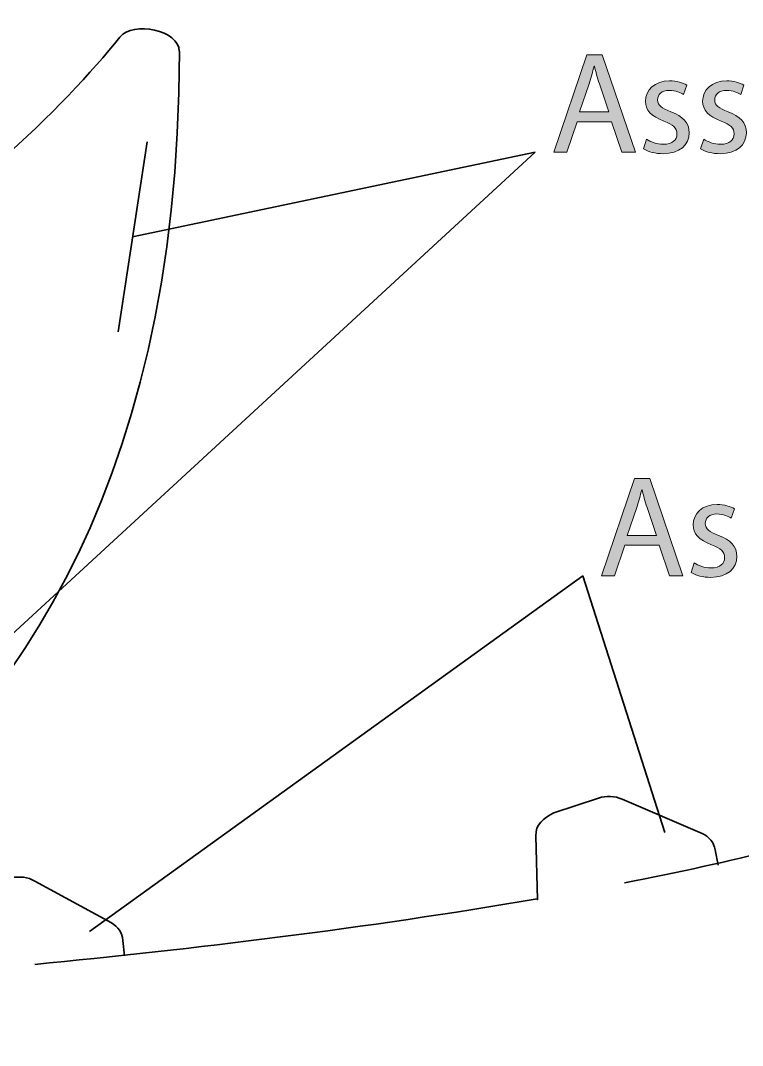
# Model space of a CAD drawing. Header units: inches. Extents: x 44 to 895, y -554 to -47.
# Drawn here: x 348.5 to 413.3, y -211.5 to -119.5 of the extents above; entities that cross this region are included whole.
import ezdxf

# ---------------------------------------------------------------- set-up
doc = ezdxf.new("R2010")
doc.units = ezdxf.units.IN
doc.header["$MEASUREMENT"] = 0
doc.layers.add('Layer 1', color=7, linetype='Continuous')

# ---------------------------------------------------------------- blocks, each defined once
blk = doc.blocks.new('block 6')
at = {"layer": 'Layer 1', "true_color": 0x231f20}
h = blk.add_hatch(color=179, dxfattribs=at)
h.dxf.hatch_style = 2
h.paths.add_polyline_path([(398.459, -128.554), (397.551, -131.302), (396.385, -131.302), (399.353, -122.566), (400.714, -122.566), (403.695, -131.302), (402.49, -131.302), (401.557, -128.554)])
edge = h.paths.add_edge_path()
edge.add_spline(control_points=[(401.323, -127.673), (401.323, -127.673), (400.468, -125.158), (400.468, -125.158), (400.273, -124.588), (400.144, -124.069), (400.014, -123.564), (400.014, -123.564), (399.988, -123.564), (399.988, -123.564), (399.859, -124.082), (399.716, -124.614), (399.548, -125.145), (399.548, -125.145), (398.692, -127.673), (398.692, -127.673), (398.692, -127.673), (401.323, -127.673), (401.323, -127.673)], knot_values=[0, 0, 0, 0, 1, 1, 1, 2, 2, 2, 3, 3, 3, 4, 4, 4, 5, 5, 5, 6, 6, 6, 6], degree=3, periodic=1)
h = blk.add_hatch(color=179, dxfattribs=at)
h.dxf.hatch_style = 2
edge = h.paths.add_edge_path()
edge.add_spline(control_points=[(404.708, -130.136), (405.045, -130.356), (405.641, -130.589), (406.212, -130.589), (407.041, -130.589), (407.43, -130.175), (407.43, -129.656), (407.43, -129.111), (407.106, -128.813), (406.263, -128.502), (405.136, -128.101), (404.604, -127.479), (404.604, -126.726), (404.604, -125.716), (405.421, -124.886), (406.769, -124.886), (407.404, -124.886), (407.961, -125.067), (408.312, -125.275), (408.312, -125.275), (408.026, -126.104), (408.026, -126.104), (407.78, -125.949), (407.326, -125.742), (406.743, -125.742), (406.069, -125.742), (405.693, -126.13), (405.693, -126.597), (405.693, -127.115), (406.069, -127.349), (406.886, -127.66), (407.974, -128.075), (408.532, -128.619), (408.532, -129.552), (408.532, -130.654), (407.676, -131.432), (406.186, -131.432), (405.499, -131.432), (404.863, -131.263), (404.423, -131.004), (404.423, -131.004), (404.708, -130.136), (404.708, -130.136)], knot_values=[0, 0, 0, 0, 1, 1, 1, 2, 2, 2, 3, 3, 3, 4, 4, 4, 5, 5, 5, 6, 6, 6, 7, 7, 7, 8, 8, 8, 9, 9, 9, 10, 10, 10, 11, 11, 11, 12, 12, 12, 13, 13, 13, 14, 14, 14, 14], degree=3, periodic=1)
h = blk.add_hatch(color=179, dxfattribs=at)
h.dxf.hatch_style = 2
edge = h.paths.add_edge_path()
edge.add_spline(control_points=[(409.842, -130.136), (410.179, -130.356), (410.775, -130.589), (411.345, -130.589), (412.175, -130.589), (412.564, -130.175), (412.564, -129.656), (412.564, -129.111), (412.24, -128.813), (411.397, -128.502), (410.27, -128.101), (409.738, -127.479), (409.738, -126.726), (409.738, -125.716), (410.555, -124.886), (411.903, -124.886), (412.538, -124.886), (413.095, -125.067), (413.445, -125.275), (413.445, -125.275), (413.16, -126.104), (413.16, -126.104), (412.914, -125.949), (412.46, -125.742), (411.877, -125.742), (411.203, -125.742), (410.827, -126.13), (410.827, -126.597), (410.827, -127.115), (411.203, -127.349), (412.019, -127.66), (413.108, -128.075), (413.666, -128.619), (413.666, -129.552), (413.666, -130.654), (412.81, -131.432), (411.32, -131.432), (410.632, -131.432), (409.997, -131.263), (409.557, -131.004), (409.557, -131.004), (409.842, -130.136), (409.842, -130.136)], knot_values=[0, 0, 0, 0, 1, 1, 1, 2, 2, 2, 3, 3, 3, 4, 4, 4, 5, 5, 5, 6, 6, 6, 7, 7, 7, 8, 8, 8, 9, 9, 9, 10, 10, 10, 11, 11, 11, 12, 12, 12, 13, 13, 13, 14, 14, 14, 14], degree=3, periodic=1)
at = {"layer": 'Layer 1', "lineweight": 0}
blk.add_lwpolyline([(398.459, -128.554), (397.551, -131.302), (396.385, -131.302), (399.353, -122.566), (400.714, -122.566), (403.695, -131.302), (402.49, -131.302), (401.557, -128.554), (398.459, -128.554)], dxfattribs=at)
for points, knots in [([(401.323, -127.673), (401.323, -127.673), (400.468, -125.158), (400.468, -125.158), (400.273, -124.588), (400.144, -124.069), (400.014, -123.564), (400.014, -123.564), (399.988, -123.564), (399.988, -123.564), (399.859, -124.082), (399.716, -124.614), (399.548, -125.145), (399.548, -125.145), (398.692, -127.673), (398.692, -127.673), (398.692, -127.673), (401.323, -127.673), (401.323, -127.673)], [0, 0, 0, 0, 1, 1, 1, 2, 2, 2, 3, 3, 3, 4, 4, 4, 5, 5, 5, 6, 6, 6, 6]), ([(404.708, -130.136), (405.045, -130.356), (405.641, -130.589), (406.212, -130.589), (407.041, -130.589), (407.43, -130.175), (407.43, -129.656), (407.43, -129.111), (407.106, -128.813), (406.263, -128.502), (405.136, -128.101), (404.604, -127.479), (404.604, -126.726), (404.604, -125.716), (405.421, -124.886), (406.769, -124.886), (407.404, -124.886), (407.961, -125.067), (408.312, -125.275), (408.312, -125.275), (408.026, -126.104), (408.026, -126.104), (407.78, -125.949), (407.326, -125.742), (406.743, -125.742), (406.069, -125.742), (405.693, -126.13), (405.693, -126.597), (405.693, -127.115), (406.069, -127.349), (406.886, -127.66), (407.974, -128.075), (408.532, -128.619), (408.532, -129.552), (408.532, -130.654), (407.676, -131.432), (406.186, -131.432), (405.499, -131.432), (404.863, -131.263), (404.423, -131.004), (404.423, -131.004), (404.708, -130.136), (404.708, -130.136)], [0, 0, 0, 0, 1, 1, 1, 2, 2, 2, 3, 3, 3, 4, 4, 4, 5, 5, 5, 6, 6, 6, 7, 7, 7, 8, 8, 8, 9, 9, 9, 10, 10, 10, 11, 11, 11, 12, 12, 12, 13, 13, 13, 14, 14, 14, 14]), ([(409.842, -130.136), (410.179, -130.356), (410.775, -130.589), (411.345, -130.589), (412.175, -130.589), (412.564, -130.175), (412.564, -129.656), (412.564, -129.111), (412.24, -128.813), (411.397, -128.502), (410.27, -128.101), (409.738, -127.479), (409.738, -126.726), (409.738, -125.716), (410.555, -124.886), (411.903, -124.886), (412.538, -124.886), (413.095, -125.067), (413.445, -125.275), (413.445, -125.275), (413.16, -126.104), (413.16, -126.104), (412.914, -125.949), (412.46, -125.742), (411.877, -125.742), (411.203, -125.742), (410.827, -126.13), (410.827, -126.597), (410.827, -127.115), (411.203, -127.349), (412.019, -127.66), (413.108, -128.075), (413.666, -128.619), (413.666, -129.552), (413.666, -130.654), (412.81, -131.432), (411.32, -131.432), (410.632, -131.432), (409.997, -131.263), (409.557, -131.004), (409.557, -131.004), (409.842, -130.136), (409.842, -130.136)], [0, 0, 0, 0, 1, 1, 1, 2, 2, 2, 3, 3, 3, 4, 4, 4, 5, 5, 5, 6, 6, 6, 7, 7, 7, 8, 8, 8, 9, 9, 9, 10, 10, 10, 11, 11, 11, 12, 12, 12, 13, 13, 13, 14, 14, 14, 14])]:
    blk.add_open_spline(points, degree=3, knots=knots, dxfattribs=at)
blk = doc.blocks.new('block 7')
at = {"layer": 'Layer 1', "true_color": 0x231f20}
h = blk.add_hatch(color=179, dxfattribs=at)
h.dxf.hatch_style = 2
h.paths.add_polyline_path([(402.739, -166.597), (401.832, -169.345), (400.665, -169.345), (403.634, -160.609), (404.995, -160.609), (407.976, -169.345), (406.77, -169.345), (405.837, -166.597)])
edge = h.paths.add_edge_path()
edge.add_spline(control_points=[(405.604, -165.716), (405.604, -165.716), (404.748, -163.201), (404.748, -163.201), (404.554, -162.631), (404.424, -162.112), (404.295, -161.607), (404.295, -161.607), (404.269, -161.607), (404.269, -161.607), (404.139, -162.125), (403.996, -162.657), (403.828, -163.188), (403.828, -163.188), (402.972, -165.716), (402.972, -165.716), (402.972, -165.716), (405.604, -165.716), (405.604, -165.716)], knot_values=[0, 0, 0, 0, 1, 1, 1, 2, 2, 2, 3, 3, 3, 4, 4, 4, 5, 5, 5, 6, 6, 6, 6], degree=3, periodic=1)
h = blk.add_hatch(color=179, dxfattribs=at)
h.dxf.hatch_style = 2
edge = h.paths.add_edge_path()
edge.add_spline(control_points=[(408.988, -168.179), (409.325, -168.399), (409.922, -168.632), (410.492, -168.632), (411.321, -168.632), (411.71, -168.218), (411.71, -167.699), (411.71, -167.154), (411.386, -166.856), (410.544, -166.545), (409.416, -166.144), (408.885, -165.522), (408.885, -164.769), (408.885, -163.759), (409.701, -162.929), (411.049, -162.929), (411.684, -162.929), (412.242, -163.11), (412.592, -163.318), (412.592, -163.318), (412.307, -164.147), (412.307, -164.147), (412.06, -163.992), (411.607, -163.784), (411.023, -163.784), (410.349, -163.784), (409.973, -164.173), (409.973, -164.64), (409.973, -165.158), (410.349, -165.392), (411.166, -165.703), (412.255, -166.118), (412.812, -166.662), (412.812, -167.595), (412.812, -168.697), (411.957, -169.475), (410.466, -169.475), (409.779, -169.475), (409.144, -169.306), (408.703, -169.047), (408.703, -169.047), (408.988, -168.179), (408.988, -168.179)], knot_values=[0, 0, 0, 0, 1, 1, 1, 2, 2, 2, 3, 3, 3, 4, 4, 4, 5, 5, 5, 6, 6, 6, 7, 7, 7, 8, 8, 8, 9, 9, 9, 10, 10, 10, 11, 11, 11, 12, 12, 12, 13, 13, 13, 14, 14, 14, 14], degree=3, periodic=1)
at = {"layer": 'Layer 1', "lineweight": 0}
blk.add_lwpolyline([(402.739, -166.597), (401.832, -169.345), (400.665, -169.345), (403.634, -160.609), (404.995, -160.609), (407.976, -169.345), (406.77, -169.345), (405.837, -166.597), (402.739, -166.597)], dxfattribs=at)
for points, knots in [([(405.604, -165.716), (405.604, -165.716), (404.748, -163.201), (404.748, -163.201), (404.554, -162.631), (404.424, -162.112), (404.295, -161.607), (404.295, -161.607), (404.269, -161.607), (404.269, -161.607), (404.139, -162.125), (403.996, -162.657), (403.828, -163.188), (403.828, -163.188), (402.972, -165.716), (402.972, -165.716), (402.972, -165.716), (405.604, -165.716), (405.604, -165.716)], [0, 0, 0, 0, 1, 1, 1, 2, 2, 2, 3, 3, 3, 4, 4, 4, 5, 5, 5, 6, 6, 6, 6]), ([(408.988, -168.179), (409.325, -168.399), (409.922, -168.632), (410.492, -168.632), (411.321, -168.632), (411.71, -168.218), (411.71, -167.699), (411.71, -167.154), (411.386, -166.856), (410.544, -166.545), (409.416, -166.144), (408.885, -165.522), (408.885, -164.769), (408.885, -163.759), (409.701, -162.929), (411.049, -162.929), (411.684, -162.929), (412.242, -163.11), (412.592, -163.318), (412.592, -163.318), (412.307, -164.147), (412.307, -164.147), (412.06, -163.992), (411.607, -163.784), (411.023, -163.784), (410.349, -163.784), (409.973, -164.173), (409.973, -164.64), (409.973, -165.158), (410.349, -165.392), (411.166, -165.703), (412.255, -166.118), (412.812, -166.662), (412.812, -167.595), (412.812, -168.697), (411.957, -169.475), (410.466, -169.475), (409.779, -169.475), (409.144, -169.306), (408.703, -169.047), (408.703, -169.047), (408.988, -168.179), (408.988, -168.179)], [0, 0, 0, 0, 1, 1, 1, 2, 2, 2, 3, 3, 3, 4, 4, 4, 5, 5, 5, 6, 6, 6, 7, 7, 7, 8, 8, 8, 9, 9, 9, 10, 10, 10, 11, 11, 11, 12, 12, 12, 13, 13, 13, 14, 14, 14, 14])]:
    blk.add_open_spline(points, degree=3, knots=knots, dxfattribs=at)

msp = doc.modelspace()

# ---------------------------------------------------------------- linework, layer by layer
at = {"layer": 'Layer 1', "color": 179, "lineweight": 35, "true_color": 0x231f20}
msp.add_lwpolyline([(357.235, -147.423), (359.843, -130.359)], dxfattribs=at)
at = {"layer": 'Layer 1', "color": 230, "lineweight": 35, "true_color": 0xec008b}
for points in [[(335.001, -186.291), (394.694, -131.302)], [(358.539, -138.891), (394.694, -131.302)], [(354.667, -201.281), (398.975, -169.345)], [(406.358, -192.372), (398.975, -169.345)]]:
    msp.add_lwpolyline(points, dxfattribs=at)
at = {"layer": 'Layer 1', "color": 179, "lineweight": 35, "true_color": 0x231f20}
for points, knots in [([(284.86, -158.543), (318.597, -158.453), (347.375, -133.572), (357.401, -120.961), (358.587, -119.469), (362.753, -120.331), (362.729, -122.236), (362.729, -122.236), (362.742, -122.236), (362.742, -122.236), (362.742, -202.893), (297.296, -207.615), (297.261, -207.617), (297.261, -207.617), (297.261, -207.617), (297.261, -207.617), (297.261, -207.617), (297.261, -207.617), (297.261, -207.617), (297.261, -207.617), (297.262, -207.617), (297.262, -207.617), (297.299, -207.616), (315.911, -207.209), (341.346, -205.018), (341.346, -205.018), (341.346, -205.026), (341.346, -205.026), (341.346, -205.026), (341.743, -199.29), (341.743, -199.29), (341.794, -198.299), (342.559, -197.779), (343.552, -197.402), (343.552, -197.402), (347.656, -196.456), (347.656, -196.456), (348.372, -196.291), (349.124, -196.395), (349.769, -196.747), (349.769, -196.747), (356.639, -200.502), (356.639, -200.502), (357.222, -200.82), (357.609, -201.407), (357.671, -202.069), (357.671, -202.069), (357.804, -203.47), (357.804, -203.47)], [0, 0, 0, 0, 1, 1, 1, 2, 2, 2, 3, 3, 3, 4, 4, 4, 5, 5, 5, 6, 6, 6, 7, 7, 7, 8, 8, 8, 9, 9, 9, 10, 10, 10, 11, 11, 11, 12, 12, 12, 13, 13, 13, 14, 14, 14, 15, 15, 15, 16, 16, 16, 16]), ([(284.785, -454.505), (284.785, -454.505), (320.929, -454.505), (320.929, -454.505), (387.727, -454.505), (435.683, -396.96), (435.683, -326.82), (435.683, -326.82), (435.836, -195.203), (435.836, -195.203), (435.84, -191.885), (432.673, -189.488), (429.479, -190.386), (420.543, -192.901), (412.477, -195.051), (402.724, -196.891)], [0, 0, 0, 0, 1, 1, 1, 2, 2, 2, 3, 3, 3, 4, 4, 4, 5, 5, 5, 5]), ([(349.759, -204.229), (363.825, -202.87), (379.437, -200.976), (394.885, -198.349), (394.885, -198.349), (394.902, -198.412), (394.902, -198.412), (394.902, -198.412), (394.903, -198.42), (394.903, -198.42), (394.903, -198.42), (394.758, -192.673), (394.758, -192.673), (394.716, -191.681), (395.428, -191.091), (396.382, -190.622), (396.382, -190.622), (400.379, -189.295), (400.379, -189.295), (401.076, -189.063), (401.834, -189.095), (402.509, -189.385), (402.509, -189.385), (409.703, -192.477), (409.703, -192.477), (410.313, -192.739), (410.753, -193.287), (410.878, -193.94), (410.878, -193.94), (411.141, -195.323), (411.141, -195.323)], [0, 0, 0, 0, 1, 1, 1, 2, 2, 2, 3, 3, 3, 4, 4, 4, 5, 5, 5, 6, 6, 6, 7, 7, 7, 8, 8, 8, 9, 9, 9, 10, 10, 10, 10])]:
    msp.add_open_spline(points, degree=3, knots=knots, dxfattribs=at)

# ---------------------------------------------------------------- block references
at = {"layer": 'Layer 1'}
for name in ['block 6', 'block 7']:
    msp.add_blockref(name, (0, 0), dxfattribs=at)

doc.saveas('drawing.dxf')
